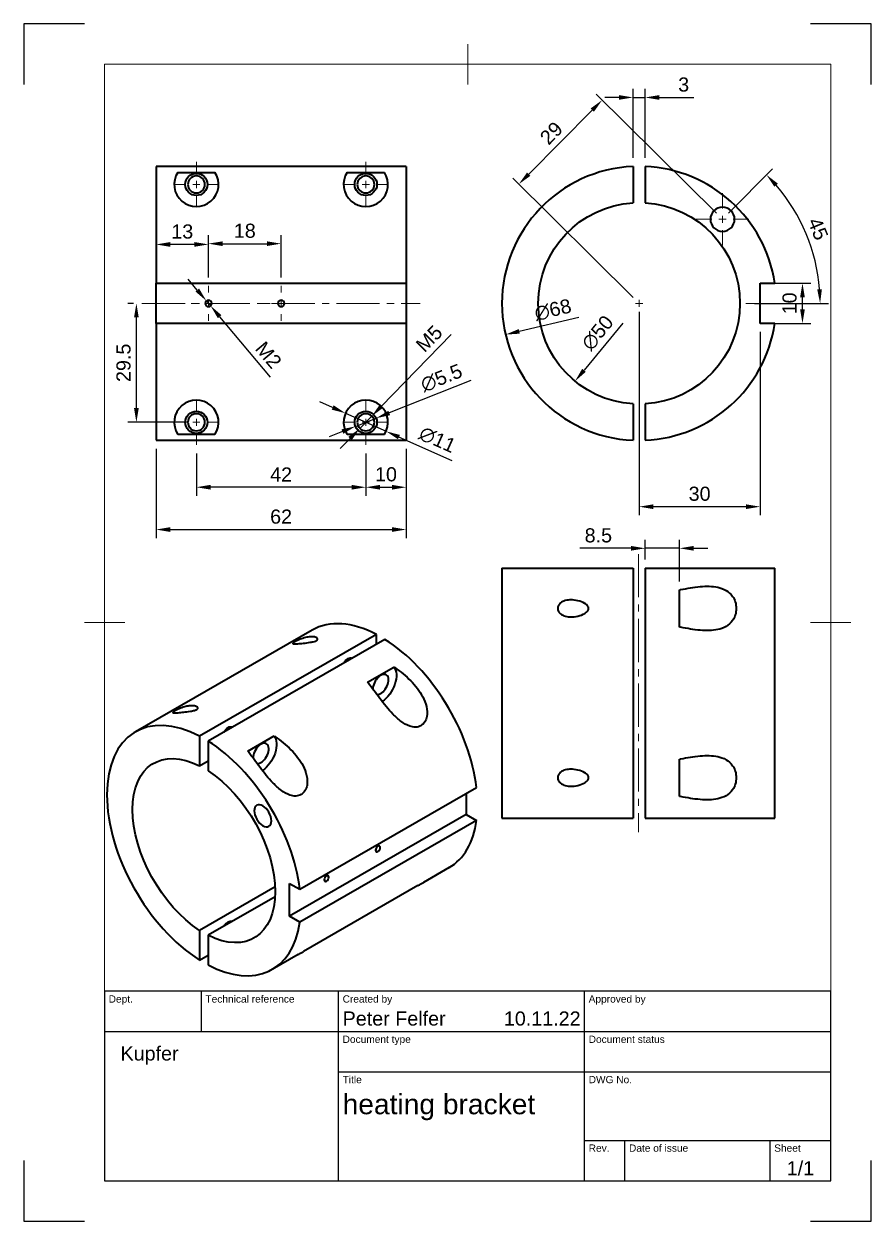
# Model space of a CAD drawing. Header units: millimetres. Extents: x 0 to 210, y 0 to 297.
import ezdxf
from ezdxf.enums import TextEntityAlignment as Align

# ---------------------------------------------------------------- set-up
doc = ezdxf.new("R2010")
doc.units = ezdxf.units.MM
doc.header["$LTSCALE"] = 0.75
doc.linetypes.add('CENTER2', pattern=[28.575, 19.05, -3.175, 3.175, -3.175])
for name, color, linetype, lineweight in [('BORDER', 7, 'Continuous', 18), ('FD_Dimensions', 7, 'Continuous', 18), ('Notes', 7, 'Continuous', 18), ('Smart Centers', 7, 'CENTER2', 18), ('TITLEBLOCK', 7, 'Continuous', 25), ('Visible', 7, 'Continuous', 35)]:
    doc.layers.add(name, color=color, linetype=linetype, lineweight=lineweight)
doc.styles.add('FusionTitle', font='arial.ttf')
doc.styles.get("Standard").update_dxf_attribs({"font": 'arial.ttf'})
doc.dimstyles.new('Dim-ISO-25', dxfattribs={"dimtxt": 3.5, "dimasz": 3.5, "dimexe": 2.1, "dimexo": 2.1, "dimgap": 1.4, "dimtad": 1, "dimzin": 12, "dimdsep": 46, "dimtxsty": 'Standard', "dimcen": 0, "dimazin": 3, "dimtp": 0.1, "dimtm": 0.1, "dimtfac": 0.714286, "dimtmove": 0, "dimatfit": 3, "dimfxl": 1, "dimtzin": 12, "dimarcsym": 0})

# ---------------------------------------------------------------- blocks, each defined once
blk = doc.blocks.new('ISO_A4(P)_SHEET')
at = {"layer": 'BORDER'}
for p, q in [((110, 292), (110, 282)), ((200, 287), (20, 287)), ((20, 287), (20, 10)), ((200, 287), (200, 10)), ((15, 148.5), (25, 148.5)), ((205, 148.5), (195, 148.5)), ((20, 10), (200, 10))]:
    blk.add_line(p, q, dxfattribs=at)
at = {"layer": 'Defpoints'}
for p, q in [((15, 297), (0, 297)), ((0, 297), (0, 282)), ((210, 297), (195, 297)), ((210, 282), (210, 297)), ((0, 15), (0, 0)), ((210, 0), (210, 15)), ((0, 0), (15, 0)), ((195, 0), (210, 0))]:
    blk.add_line(p, q, dxfattribs=at)
blk = doc.blocks.new('ISO_TITLEBLOCK')
at = {"layer": 'TITLEBLOCK'}
for p, q in [((0, 47), (-180, 47)), ((-180, 47), (-180, 0)), ((-156, 37), (-156, 47)), ((-122, 0), (-122, 47)), ((-61, 0), (-61, 47)), ((0, 0), (0, 47)), ((-180, 37), (0, 37)), ((-122, 27), (0, 27)), ((-61, 10), (0, 10)), ((-51, 0), (-51, 10)), ((-15, 0), (-15, 10)), ((-180, 0), (0, 0))]:
    blk.add_line(p, q, dxfattribs=at)
at = {"layer": 'TITLEBLOCK', "style": 'FusionTitle'}
for s, p in [('Dept.', (-179, 46)), ('Technical reference', (-155, 46)), ('Created by', (-121, 46)), ('Approved by', (-60, 46)), ('Document type', (-121, 36)), ('Document status', (-60, 36)), ('Title', (-121, 26)), ('DWG No.', (-60, 26)), ('Rev.', (-60, 9)), ('Date of issue', (-50, 9)), ('Sheet', (-14, 9))]:
    blk.add_text(s, height=1.8, dxfattribs=at).set_placement(p, align=Align.TOP_LEFT)
for tag, height, p in [('DEPT', 3.5, (-179, 42)), ('TECHNICAL_REFERENCE', 3.5, (-155, 42)), ('CREATED_BY', 3.5, (-121, 42)), ('APPROVED_BY', 3.5, (-60, 42)), ('DOCUMENT_TYPE', 3.5, (-121, 32)), ('DOCUMENT_STATUS', 3.5, (-60, 32)), ('TITLE_1', 5, (-121, 21.5)), ('TITLE_2', 5, (-121, 14)), ('TITLE_3', 5, (-121, 6.5)), ('DATE_OF_ISSUE', 3.5, (-50, 5))]:
    blk.add_attdef(tag, text='', height=height, dxfattribs=at).set_placement(p, align=Align.TOP_LEFT)
for tag, p in [('CREATED_DATE', (-62, 42)), ('APPROVED_DATE', (-0.99, 42))]:
    blk.add_attdef(tag, text='', height=3.5, dxfattribs=at).set_placement(p, align=Align.TOP_RIGHT)
for tag, height, p in [('DRAWING_NUMBER', 5, (-30.5, 19.75)), ('REV', 3.5, (-56, 4.85)), ('SHEET', 3.5, (-7.5, 4.85))]:
    blk.add_attdef(tag, text='', height=height, dxfattribs=at).set_placement(p, align=Align.TOP_CENTER)
blk = doc.blocks.new('*U7')
at = {"layer": 'Smart Centers', "color": 0, "ltscale": 0.75, "transparency": 16777216}
blk.add_line((-34.5, 0), (34.5, 0), dxfattribs=at)
blk = doc.blocks.new('*U8')
at = {"layer": 'Smart Centers', "color": 0, "ltscale": 0.75, "transparency": 16777216}
blk.add_line((0, 34.5), (0, -34.5), dxfattribs=at)
blk = doc.blocks.new('*U9')
at = {"layer": 'Smart Centers', "color": 0, "linetype": 'Continuous', "ltscale": 0.75, "transparency": 16777216}
for p, q in [((-0.892969, 0), (0.892969, 0)), ((0, -0.892969), (0, 0.892969))]:
    blk.add_line(p, q, dxfattribs=at)
blk = doc.blocks.new('*D39')
at = {"layer": 'Defpoints', "color": 0, "transparency": 16777216}
for p in [(168.382004, 246.982038), (136.617181, 208.36862)]:
    blk.add_point(p, dxfattribs=at)
at = {"layer": 'FD_Dimensions', "color": 0, "lineweight": -2, "transparency": 16777216}
blk.add_line((148.439849, 222.740292), (138.840719, 211.07156), dxfattribs=at)
at = {"layer": 'FD_Dimensions', "color": 0, "transparency": 16777216}
blk.add_solid([(138.390229, 211.442149), (139.291209, 210.70097), (136.617181, 208.36862)], dxfattribs=at)
at = {"layer": 'FD_Dimensions', "color": 0, "transparency": 16777216, "insert": (142.215236, 220.344275), "char_height": 3.5, "attachment_point": 5, "rotation": 50.55803171}
blk.add_mtext('∅50', dxfattribs=at)
blk = doc.blocks.new('*D40')
at = {"layer": 'Defpoints', "color": 0, "transparency": 16777216}
for p in [(185.60631, 235.417763), (119.392876, 219.932896)]:
    blk.add_point(p, dxfattribs=at)
at = {"layer": 'FD_Dimensions', "color": 0, "lineweight": -2, "transparency": 16777216}
blk.add_line((137.532227, 224.175017), (122.80092, 220.729911), dxfattribs=at)
at = {"layer": 'FD_Dimensions', "color": 0, "transparency": 16777216}
blk.add_solid([(122.668084, 221.297918), (122.933756, 220.161904), (119.392876, 219.932896)], dxfattribs=at)
at = {"layer": 'FD_Dimensions', "color": 0, "transparency": 16777216, "insert": (131.122565, 226.049559), "char_height": 3.5, "attachment_point": 5, "rotation": 13.16281541}
blk.add_mtext('∅68', dxfattribs=at)
blk = doc.blocks.new('*U12')
at = {"layer": 'Smart Centers', "color": 0, "ltscale": 0.75, "transparency": 16777216}
for p, q in [((0, 2.678906), (0, 6.5)), ((-6.5, 0), (-2.678906, 0)), ((2.678906, 0), (6.5, 0)), ((0, -6.5), (0, -2.678906))]:
    blk.add_line(p, q, dxfattribs=at)
at = {"layer": 'Smart Centers', "color": 0, "linetype": 'Continuous', "ltscale": 0.75, "transparency": 16777216}
for p, q in [((-0.892969, 0), (0.892969, 0)), ((0, -0.892969), (0, 0.892969))]:
    blk.add_line(p, q, dxfattribs=at)
blk = doc.blocks.new('*D41')
at = {"layer": 'Defpoints', "color": 0, "transparency": 16777216}
for p in [(152.499593, 227.675329), (182.499593, 222.675329), (152.499593, 177.234792)]:
    blk.add_point(p, dxfattribs=at)
at = {"layer": 'FD_Dimensions', "color": 0, "lineweight": -2, "transparency": 16777216}
for p, q in [((152.499593, 225.575329), (152.499593, 175.134792)), ((182.499593, 220.575329), (182.499593, 175.134792)), ((178.999593, 177.234792), (155.999593, 177.234792))]:
    blk.add_line(p, q, dxfattribs=at)
at = {"layer": 'FD_Dimensions', "color": 0, "transparency": 16777216}
for points in [[(155.999593, 177.818125), (155.999593, 176.651459), (152.499593, 177.234792)], [(178.999593, 177.818125), (178.999593, 176.651459), (182.499593, 177.234792)]]:
    blk.add_solid(points, dxfattribs=at)
at = {"layer": 'FD_Dimensions', "color": 0, "transparency": 16777216, "insert": (167.499593, 180.422991), "char_height": 3.5, "attachment_point": 5}
blk.add_mtext('30', dxfattribs=at)
blk = doc.blocks.new('*U14')
at = {"layer": 'Smart Centers', "color": 0, "ltscale": 0.75, "transparency": 16777216}
for p, q in [((0, 2.678906), (0, 4.3115)), ((-4.3115, 0), (-2.678906, 0)), ((2.678906, 0), (4.3115, 0)), ((0, -4.3115), (0, -2.678906))]:
    blk.add_line(p, q, dxfattribs=at)
at = {"layer": 'Smart Centers', "color": 0, "linetype": 'Continuous', "ltscale": 0.75, "transparency": 16777216}
for p, q in [((-0.892969, 0), (0.892969, 0)), ((0, -0.892969), (0, 0.892969))]:
    blk.add_line(p, q, dxfattribs=at)
blk = doc.blocks.new('*U15')
at = {"layer": 'Smart Centers', "color": 0, "ltscale": 0.75, "transparency": 16777216}
for p, q in [((0, 2.678906), (0, 4.3115)), ((-4.3115, 0), (-2.678906, 0)), ((2.678906, 0), (4.3115, 0)), ((0, -4.3115), (0, -2.678906))]:
    blk.add_line(p, q, dxfattribs=at)
at = {"layer": 'Smart Centers', "color": 0, "linetype": 'Continuous', "ltscale": 0.75, "transparency": 16777216}
for p, q in [((-0.892969, 0), (0.892969, 0)), ((0, -0.892969), (0, 0.892969))]:
    blk.add_line(p, q, dxfattribs=at)
blk = doc.blocks.new('*D42')
at = {"layer": 'Defpoints', "color": 0, "transparency": 16777216}
for p in [(182.499593, 232.675329), (192.999593, 232.675329), (182.499593, 222.675329)]:
    blk.add_point(p, dxfattribs=at)
at = {"layer": 'FD_Dimensions', "color": 0, "lineweight": -2, "transparency": 16777216}
for p, q in [((184.599593, 232.675329), (195.099593, 232.675329)), ((192.999593, 226.175329), (192.999593, 229.175329)), ((184.599593, 222.675329), (195.099593, 222.675329))]:
    blk.add_line(p, q, dxfattribs=at)
at = {"layer": 'FD_Dimensions', "color": 0, "transparency": 16777216}
for points in [[(192.41626, 229.175329), (193.582926, 229.175329), (192.999593, 232.675329)], [(192.41626, 226.175329), (193.582926, 226.175329), (192.999593, 222.675329)]]:
    blk.add_solid(points, dxfattribs=at)
at = {"layer": 'FD_Dimensions', "color": 0, "transparency": 16777216, "insert": (189.812587, 227.675329), "char_height": 3.5, "attachment_point": 5, "rotation": 90}
blk.add_mtext('10', dxfattribs=at)
blk = doc.blocks.new('*U17')
at = {"layer": 'Smart Centers', "color": 0, "ltscale": 0.75, "transparency": 16777216}
for p, q in [((0, 2.678906), (0, 5.617)), ((-5.617, 0), (-2.678906, 0)), ((2.678906, 0), (5.617, 0)), ((0, -5.617), (0, -2.678906))]:
    blk.add_line(p, q, dxfattribs=at)
at = {"layer": 'Smart Centers', "color": 0, "linetype": 'Continuous', "ltscale": 0.75, "transparency": 16777216}
for p, q in [((-0.892969, 0), (0.892969, 0)), ((0, -0.892969), (0, 0.892969))]:
    blk.add_line(p, q, dxfattribs=at)
blk = doc.blocks.new('*U18')
at = {"layer": 'Smart Centers', "color": 0, "ltscale": 0.75, "transparency": 16777216}
for p, q in [((0, 2.678906), (0, 5.617)), ((-5.617, 0), (-2.678906, 0)), ((2.678906, 0), (5.617, 0)), ((0, -5.617), (0, -2.678906))]:
    blk.add_line(p, q, dxfattribs=at)
at = {"layer": 'Smart Centers', "color": 0, "linetype": 'Continuous', "ltscale": 0.75, "transparency": 16777216}
for p, q in [((-0.892969, 0), (0.892969, 0)), ((0, -0.892969), (0, 0.892969))]:
    blk.add_line(p, q, dxfattribs=at)
blk = doc.blocks.new('*U19')
at = {"layer": 'Smart Centers', "color": 0, "ltscale": 0.75, "transparency": 16777216}
for p, q in [((0, 2.678906), (0, 5.617)), ((-5.617, 0), (-2.678906, 0)), ((2.678906, 0), (5.617, 0)), ((0, -5.617), (0, -2.678906))]:
    blk.add_line(p, q, dxfattribs=at)
at = {"layer": 'Smart Centers', "color": 0, "linetype": 'Continuous', "ltscale": 0.75, "transparency": 16777216}
for p, q in [((-0.892969, 0), (0.892969, 0)), ((0, -0.892969), (0, 0.892969))]:
    blk.add_line(p, q, dxfattribs=at)
blk = doc.blocks.new('*U20')
at = {"layer": 'Smart Centers', "color": 0, "ltscale": 0.75, "transparency": 16777216}
for p, q in [((0, 2.678906), (0, 5.617)), ((-5.617, 0), (-2.678906, 0)), ((2.678906, 0), (5.617, 0)), ((0, -5.617), (0, -2.678906))]:
    blk.add_line(p, q, dxfattribs=at)
at = {"layer": 'Smart Centers', "color": 0, "linetype": 'Continuous', "ltscale": 0.75, "transparency": 16777216}
for p, q in [((-0.892969, 0), (0.892969, 0)), ((0, -0.892969), (0, 0.892969))]:
    blk.add_line(p, q, dxfattribs=at)
blk = doc.blocks.new('*D43')
at = {"layer": 'Defpoints', "color": 0, "transparency": 16777216}
for p in [(42.746189, 192.558329), (84.746189, 192.558329), (42.746189, 182.058329)]:
    blk.add_point(p, dxfattribs=at)
at = {"layer": 'FD_Dimensions', "color": 0, "lineweight": -2, "transparency": 16777216}
for p, q in [((42.746189, 190.458329), (42.746189, 179.958329)), ((84.746189, 190.458329), (84.746189, 179.958329)), ((81.246189, 182.058329), (46.246189, 182.058329))]:
    blk.add_line(p, q, dxfattribs=at)
at = {"layer": 'FD_Dimensions', "color": 0, "transparency": 16777216}
for points in [[(46.246189, 182.641663), (46.246189, 181.474996), (42.746189, 182.058329)], [(81.246189, 182.641663), (81.246189, 181.474996), (84.746189, 182.058329)]]:
    blk.add_solid(points, dxfattribs=at)
at = {"layer": 'FD_Dimensions', "color": 0, "transparency": 16777216, "insert": (63.746189, 185.215492), "char_height": 3.5, "attachment_point": 5}
blk.add_mtext('42', dxfattribs=at)
blk = doc.blocks.new('*D44')
at = {"layer": 'Defpoints', "color": 0, "transparency": 16777216}
for p in [(94.746189, 193.708434), (84.746189, 192.558329), (94.746189, 182.058329)]:
    blk.add_point(p, dxfattribs=at)
at = {"layer": 'FD_Dimensions', "color": 0, "lineweight": -2, "transparency": 16777216}
for p, q in [((84.746189, 190.458329), (84.746189, 179.958329)), ((94.746189, 191.608434), (94.746189, 179.958329)), ((88.246189, 182.058329), (91.246189, 182.058329))]:
    blk.add_line(p, q, dxfattribs=at)
at = {"layer": 'FD_Dimensions', "color": 0, "transparency": 16777216}
for points in [[(88.246189, 182.641663), (88.246189, 181.474996), (84.746189, 182.058329)], [(91.246189, 182.641663), (91.246189, 181.474996), (94.746189, 182.058329)]]:
    blk.add_solid(points, dxfattribs=at)
at = {"layer": 'FD_Dimensions', "color": 0, "transparency": 16777216, "insert": (89.746189, 185.245335), "char_height": 3.5, "attachment_point": 5}
blk.add_mtext('10', dxfattribs=at)
blk = doc.blocks.new('*D45')
at = {"layer": 'Defpoints', "color": 0, "transparency": 16777216}
for p in [(32.746189, 193.708434), (94.746189, 193.708434), (94.746189, 171.561742)]:
    blk.add_point(p, dxfattribs=at)
at = {"layer": 'FD_Dimensions', "color": 0, "lineweight": -2, "transparency": 16777216}
for p, q in [((32.746189, 191.608434), (32.746189, 169.461742)), ((94.746189, 191.608434), (94.746189, 169.461742)), ((36.246189, 171.561742), (91.246189, 171.561742))]:
    blk.add_line(p, q, dxfattribs=at)
at = {"layer": 'FD_Dimensions', "color": 0, "transparency": 16777216}
for points in [[(36.246189, 172.145075), (36.246189, 170.978408), (32.746189, 171.561742)], [(91.246189, 172.145075), (91.246189, 170.978408), (94.746189, 171.561742)]]:
    blk.add_solid(points, dxfattribs=at)
at = {"layer": 'FD_Dimensions', "color": 0, "transparency": 16777216, "insert": (63.746189, 174.748747), "char_height": 3.5, "attachment_point": 5}
blk.add_mtext('62', dxfattribs=at)
blk = doc.blocks.new('*D46')
at = {"layer": 'Defpoints', "color": 0, "transparency": 16777216}
for p in [(79.724418, 200.418502), (89.767959, 195.932157)]:
    blk.add_point(p, dxfattribs=at)
at = {"layer": 'FD_Dimensions', "color": 0, "lineweight": -2, "transparency": 16777216}
for p, q in [((76.528746, 201.845975), (73.333074, 203.273448)), ((79.724418, 200.418502), (89.767959, 195.932157)), ((106.153517, 188.612899), (92.963631, 194.504683))]:
    blk.add_line(p, q, dxfattribs=at)
at = {"layer": 'FD_Dimensions', "color": 0, "transparency": 16777216}
for points in [[(76.766659, 202.378587), (76.290834, 201.313363), (79.724418, 200.418502)], [(93.201543, 195.037295), (92.725719, 193.972071), (89.767959, 195.932157)]]:
    blk.add_solid(points, dxfattribs=at)
at = {"layer": 'FD_Dimensions', "color": 0, "transparency": 16777216, "insert": (102.496151, 193.844321), "char_height": 3.5, "attachment_point": 5, "rotation": 335.93015473}
blk.add_mtext('∅11', dxfattribs=at)
blk = doc.blocks.new('*D47')
at = {"layer": 'Defpoints', "color": 0, "transparency": 16777216}
for p in [(87.302314, 199.18959), (82.190064, 197.161068)]:
    blk.add_point(p, dxfattribs=at)
at = {"layer": 'FD_Dimensions', "color": 0, "lineweight": -2, "transparency": 16777216}
for p, q in [((110.764042, 208.499119), (90.555564, 200.480468)), ((82.190064, 197.161068), (87.302314, 199.18959)), ((78.936814, 195.87019), (75.683564, 194.579313))]:
    blk.add_line(p, q, dxfattribs=at)
at = {"layer": 'FD_Dimensions', "color": 0, "transparency": 16777216}
for points in [[(90.340417, 201.022676), (90.77071, 199.93826), (87.302314, 199.18959)], [(78.721668, 196.412399), (79.15196, 195.327982), (82.190064, 197.161068)]]:
    blk.add_solid(points, dxfattribs=at)
at = {"layer": 'FD_Dimensions', "color": 0, "transparency": 16777216, "insert": (103.507803, 209.15391), "char_height": 3.5, "attachment_point": 5, "rotation": 21.64298624}
blk.add_mtext('∅5.5', dxfattribs=at)
blk = doc.blocks.new('*D48')
at = {"layer": 'Defpoints', "color": 0, "transparency": 16777216}
for p in [(86.221103, 199.693985), (83.271274, 196.656673)]:
    blk.add_point(p, dxfattribs=at)
at = {"layer": 'FD_Dimensions', "color": 0, "lineweight": -2, "transparency": 16777216}
for p, q in [((105.895177, 219.951535), (88.659554, 202.204754)), ((83.271274, 196.656673), (86.221103, 199.693985)), ((80.832824, 194.145905), (78.394373, 191.635137))]:
    blk.add_line(p, q, dxfattribs=at)
at = {"layer": 'FD_Dimensions', "color": 0, "transparency": 16777216}
for points in [[(88.241093, 202.611162), (89.078016, 201.798345), (86.221103, 199.693985)], [(80.414362, 194.552313), (81.251285, 193.739496), (83.271274, 196.656673)]]:
    blk.add_solid(points, dxfattribs=at)
at = {"layer": 'FD_Dimensions', "color": 0, "transparency": 16777216, "insert": (100.467211, 218.92674), "char_height": 3.5, "attachment_point": 5, "rotation": 45.83713526}
blk.add_mtext('M5', dxfattribs=at)
blk = doc.blocks.new('*D49')
at = {"layer": 'Defpoints', "color": 0, "transparency": 16777216}
for p in [(153.999593, 166.910984), (153.999593, 161.98917), (162.499593, 156.601443)]:
    blk.add_point(p, dxfattribs=at)
at = {"layer": 'FD_Dimensions', "color": 0, "lineweight": -2, "transparency": 16777216}
for p, q in [((150.499593, 166.910984), (137.796455, 166.910984)), ((153.999593, 164.08917), (153.999593, 169.010984)), ((162.499593, 166.910984), (153.999593, 166.910984)), ((162.499593, 158.701443), (162.499593, 169.010984)), ((165.999593, 166.910984), (169.499593, 166.910984))]:
    blk.add_line(p, q, dxfattribs=at)
at = {"layer": 'FD_Dimensions', "color": 0, "transparency": 16777216}
for points in [[(150.499593, 167.494317), (150.499593, 166.327651), (153.999593, 166.910984)], [(165.999593, 167.494317), (165.999593, 166.327651), (162.499593, 166.910984)]]:
    blk.add_solid(points, dxfattribs=at)
at = {"layer": 'FD_Dimensions', "color": 0, "transparency": 16777216, "insert": (142.398024, 170.097989), "char_height": 3.5, "attachment_point": 5}
blk.add_mtext('8.5', dxfattribs=at)
blk = doc.blocks.new('*D50')
at = {"layer": 'Defpoints', "color": 0, "transparency": 16777216}
for p in [(27.87449, 227.675329), (29.246189, 227.675329), (42.746189, 198.175329)]:
    blk.add_point(p, dxfattribs=at)
at = {"layer": 'FD_Dimensions', "color": 0, "lineweight": -2, "transparency": 16777216}
for p, q in [((27.146189, 227.675329), (25.77449, 227.675329)), ((27.87449, 201.675329), (27.87449, 224.175329)), ((40.646189, 198.175329), (25.77449, 198.175329))]:
    blk.add_line(p, q, dxfattribs=at)
at = {"layer": 'FD_Dimensions', "color": 0, "transparency": 16777216}
for points in [[(27.291156, 224.175329), (28.457823, 224.175329), (27.87449, 227.675329)], [(27.291156, 201.675329), (28.457823, 201.675329), (27.87449, 198.175329)]]:
    blk.add_solid(points, dxfattribs=at)
at = {"layer": 'FD_Dimensions', "color": 0, "transparency": 16777216, "insert": (24.687484, 212.925329), "char_height": 3.5, "attachment_point": 5, "rotation": 90}
blk.add_mtext('29.5', dxfattribs=at)
blk = doc.blocks.new('*D51')
at = {"layer": 'Defpoints', "color": 0, "transparency": 16777216}
for p in [(63.746188, 242.486829), (45.746188, 231.986829), (63.746188, 231.986829)]:
    blk.add_point(p, dxfattribs=at)
at = {"layer": 'FD_Dimensions', "color": 0, "lineweight": -2, "transparency": 16777216}
for p, q in [((45.746188, 234.086829), (45.746188, 244.586829)), ((63.746188, 234.086829), (63.746188, 244.586829)), ((49.246188, 242.486829), (60.246188, 242.486829))]:
    blk.add_line(p, q, dxfattribs=at)
at = {"layer": 'FD_Dimensions', "color": 0, "transparency": 16777216}
for points in [[(49.246188, 243.070163), (49.246188, 241.903496), (45.746188, 242.486829)], [(60.246188, 243.070163), (60.246188, 241.903496), (63.746188, 242.486829)]]:
    blk.add_solid(points, dxfattribs=at)
at = {"layer": 'FD_Dimensions', "color": 0, "transparency": 16777216, "insert": (54.746188, 245.673835), "char_height": 3.5, "attachment_point": 5}
blk.add_mtext('18', dxfattribs=at)
blk = doc.blocks.new('*D52')
at = {"layer": 'Defpoints', "color": 0, "transparency": 16777216}
for p in [(32.746189, 242.296195), (32.746189, 242.296195), (45.746188, 231.986829)]:
    blk.add_point(p, dxfattribs=at)
at = {"layer": 'FD_Dimensions', "color": 0, "lineweight": -2, "transparency": 16777216}
for p, q in [((45.746188, 234.086829), (45.746188, 244.396195)), ((42.246188, 242.296195), (36.246189, 242.296195))]:
    blk.add_line(p, q, dxfattribs=at)
at = {"layer": 'FD_Dimensions', "color": 0, "transparency": 16777216}
for points in [[(36.246189, 242.879528), (36.246189, 241.712862), (32.746189, 242.296195)], [(42.246188, 242.879528), (42.246188, 241.712862), (45.746188, 242.296195)]]:
    blk.add_solid(points, dxfattribs=at)
at = {"layer": 'FD_Dimensions', "color": 0, "transparency": 16777216, "insert": (39.246189, 245.484394), "char_height": 3.5, "attachment_point": 5}
blk.add_mtext('13', dxfattribs=at)
blk = doc.blocks.new('*D53')
at = {"layer": 'Defpoints', "color": 0, "transparency": 16777216}
for p in [(45.224092, 228.296576), (46.268285, 227.054083)]:
    blk.add_point(p, dxfattribs=at)
at = {"layer": 'FD_Dimensions', "color": 0, "lineweight": -2, "transparency": 16777216}
for p, q in [((42.972288, 230.976012), (40.720485, 233.655449)), ((45.224092, 228.296576), (46.268285, 227.054083)), ((61.101541, 209.403888), (48.520089, 224.374646))]:
    blk.add_line(p, q, dxfattribs=at)
at = {"layer": 'FD_Dimensions', "color": 0, "transparency": 16777216}
for points in [[(43.418861, 231.351313), (42.525715, 230.600712), (45.224092, 228.296576)], [(48.966661, 224.749947), (48.073516, 223.999345), (46.268285, 227.054083)]]:
    blk.add_solid(points, dxfattribs=at)
at = {"layer": 'FD_Dimensions', "color": 0, "transparency": 16777216, "insert": (60.632491, 214.869222), "char_height": 3.5, "attachment_point": 5, "rotation": 310.04374894}
blk.add_mtext('M2', dxfattribs=at)
blk = doc.blocks.new('*D54')
at = {"layer": 'Defpoints', "color": 0, "transparency": 16777216}
for p in [(143.344067, 278.101013), (173.174415, 248.534979), (152.499593, 227.675329)]:
    blk.add_point(p, dxfattribs=at)
at = {"layer": 'FD_Dimensions', "color": 0, "lineweight": -2, "transparency": 16777216}
for p, q in [((171.682897, 250.013281), (141.85255, 279.579315)), ((125.133082, 259.727225), (140.880231, 275.615151)), ((151.008076, 229.153631), (121.177728, 258.719665))]:
    blk.add_line(p, q, dxfattribs=at)
at = {"layer": 'FD_Dimensions', "color": 0, "transparency": 16777216}
for points in [[(140.465921, 276.02579), (141.294541, 275.204511), (143.344067, 278.101013)], [(124.718771, 260.137865), (125.547392, 259.316586), (122.669245, 257.241363)]]:
    blk.add_solid(points, dxfattribs=at)
at = {"layer": 'FD_Dimensions', "color": 0, "transparency": 16777216, "insert": (130.743097, 269.914691), "char_height": 3.5, "attachment_point": 5, "rotation": 45.25495702}
blk.add_mtext('29', dxfattribs=at)
blk = doc.blocks.new('*U33')
at = {"layer": 'Smart Centers', "color": 0, "linetype": 'Continuous', "ltscale": 0.75, "transparency": 16777216}
for p, q in [((-0.892969, 0), (0.892969, 0)), ((0, -0.892969), (0, 0.892969))]:
    blk.add_line(p, q, dxfattribs=at)
blk = doc.blocks.new('*U34')
at = {"layer": 'Smart Centers', "color": 0, "linetype": 'Continuous', "ltscale": 0.75, "transparency": 16777216}
for p, q in [((-0.892969, 0), (0.892969, 0)), ((0, -0.892969), (0, 0.892969))]:
    blk.add_line(p, q, dxfattribs=at)
blk = doc.blocks.new('*U35')
at = {"layer": 'Smart Centers', "color": 0, "linetype": 'Continuous', "ltscale": 0.75, "transparency": 16777216}
for p, q in [((-0.892969, 0), (0.892969, 0)), ((0, -0.892969), (0, 0.892969))]:
    blk.add_line(p, q, dxfattribs=at)
blk = doc.blocks.new('*U36')
at = {"layer": 'Smart Centers', "color": 0, "ltscale": 0.75, "transparency": 16777216}
blk.add_line((-5.315172, 0), (5.315172, 0), dxfattribs=at)
blk = doc.blocks.new('*D55')
at = {"layer": 'Defpoints', "color": 0, "transparency": 16777216}
for p in [(173.174415, 248.534979), (195.828752, 239.354255), (152.499593, 227.675329), (178.999593, 227.675329)]:
    blk.add_point(p, dxfattribs=at)
at = {"layer": 'FD_Dimensions', "color": 0, "lineweight": -2, "transparency": 16777216}
for p, q in [((174.652716, 250.026497), (185.568168, 261.03953)), ((181.099593, 227.675329), (199.475124, 227.675329))]:
    blk.add_line(p, q, dxfattribs=at)
blk.add_arc((152.499593, 227.675329), 44.875531, 4.469832, 40.785132, dxfattribs=at)
at = {"layer": 'FD_Dimensions', "color": 0, "transparency": 16777216}
for points in [[(186.051272, 256.591128), (186.90424, 257.387092), (184.089866, 259.548013)], [(197.821525, 231.195415), (196.655746, 231.149919), (197.375124, 227.675329)]]:
    blk.add_solid(points, dxfattribs=at)
at = {"layer": 'FD_Dimensions', "color": 0, "transparency": 16777216, "insert": (196.855943, 246.164063), "char_height": 3.5, "attachment_point": 5, "rotation": 292.62747206}
blk.add_mtext('45', dxfattribs=at)
blk = doc.blocks.new('*D56')
at = {"layer": 'Defpoints', "color": 0, "transparency": 16777216}
for p in [(153.999593, 278.759687), (150.999593, 261.642225), (153.999593, 261.642225)]:
    blk.add_point(p, dxfattribs=at)
at = {"layer": 'FD_Dimensions', "color": 0, "lineweight": -2, "transparency": 16777216}
for p, q in [((150.999593, 263.742225), (150.999593, 280.859687)), ((153.999593, 263.742225), (153.999593, 280.859687)), ((147.499593, 278.759687), (143.999593, 278.759687)), ((150.999593, 278.759687), (153.999593, 278.759687)), ((157.499593, 278.759687), (166.091544, 278.759687))]:
    blk.add_line(p, q, dxfattribs=at)
at = {"layer": 'FD_Dimensions', "color": 0, "transparency": 16777216}
for points in [[(147.499593, 279.34302), (147.499593, 278.176354), (150.999593, 278.759687)], [(157.499593, 279.34302), (157.499593, 278.176354), (153.999593, 278.759687)]]:
    blk.add_solid(points, dxfattribs=at)
at = {"layer": 'FD_Dimensions', "color": 0, "transparency": 16777216, "insert": (163.545568, 281.947886), "char_height": 3.5, "attachment_point": 5}
blk.add_mtext('3', dxfattribs=at)

msp = doc.modelspace()

# ---------------------------------------------------------------- linework, layer by layer
at = {"layer": 'Visible', "extrusion": (-1e-16, -1, 0)}
for p, q in [((94.746, 261.642), (32.746, 261.642)), ((32.746, 261.642), (32.746, 232.675)), ((94.746, 261.642), (94.746, 232.675)), ((151, 261.642), (151, 252.63)), ((154, 261.642), (154, 252.63)), ((38.134, 260.171), (47.358, 260.171)), ((80.134, 260.171), (89.358, 260.171)), ((32.746, 232.675), (94.746, 232.675)), ((32.746, 222.675), (32.746, 232.675)), ((94.746, 232.675), (94.746, 222.675)), ((182.5, 232.675), (186.13, 232.675)), ((182.5, 222.675), (182.5, 232.675)), ((94.746, 222.675), (32.746, 222.675)), ((32.746, 222.675), (32.746, 193.708)), ((94.746, 222.675), (94.746, 193.708)), ((186.13, 222.675), (182.5, 222.675)), ((151, 202.72), (151, 193.708)), ((154, 202.72), (154, 193.708)), ((32.746, 193.708), (94.746, 193.708)), ((47.358, 195.179), (38.134, 195.179)), ((89.358, 195.179), (80.134, 195.179))]:
    msp.add_line(p, q, dxfattribs=at)
at = {"layer": 'Visible', "extrusion": (0, -2.967e-13, -1)}
for p, q in [((118.5, 161.989), (151, 161.989)), ((118.5, 161.989), (118.5, 99.989)), ((151, 161.989), (151, 99.989)), ((154, 161.989), (154, 99.989)), ((154, 161.989), (186.13, 161.989)), ((186.13, 99.989), (186.13, 161.989)), ((162.5, 147.377), (162.5, 156.601)), ((162.5, 105.377), (162.5, 114.601)), ((118.5, 99.989), (151, 99.989)), ((154, 99.989), (186.13, 99.989))]:
    msp.add_line(p, q, dxfattribs=at)
at = {"layer": 'Visible', "extrusion": (-1e-16, -0.817547, -0.575862)}
for p, q in [((71.475, 146.62), (27.635, 121.374)), ((87.382, 145.536), (43.541, 120.29)), ((87.382, 143.093), (87.382, 145.536)), ((89.503, 144.315), (45.662, 119.069)), ((85.181, 133.701), (91.704, 137.457)), ((43.541, 120.29), (43.541, 112.923)), ((45.662, 119.069), (45.662, 111.701)), ((55.482, 116.599), (62.005, 120.355)), ((43.541, 112.923), (45.662, 114.144)), ((68.382, 82.304), (112.222, 107.55)), ((109.655, 106.071), (109.655, 100.852)), ((109.655, 100.852), (65.815, 75.606)), ((112.222, 99.374), (68.382, 74.128)), ((109.655, 100.852), (112.222, 99.374)), ((105.409, 87.692), (99.031, 84.019)), ((65.815, 83.782), (68.382, 82.304)), ((65.815, 75.606), (65.815, 83.782)), ((97.645, 83.221), (69.333, 66.917)), ((62.251, 82.893), (43.541, 72.119)), ((62.243, 80.446), (45.662, 70.897)), ((68.382, 74.128), (65.815, 75.606)), ((43.541, 72.119), (43.541, 64.751)), ((45.662, 70.897), (45.662, 63.53)), ((43.541, 64.751), (45.662, 65.973)), ((67.947, 66.119), (61.569, 62.446))]:
    msp.add_line(p, q, dxfattribs=at)
at = {"layer": 'Visible'}
for centre in [(42.746, 257.175), (84.746, 257.175), (42.746, 198.175), (84.746, 198.175)]:
    msp.add_circle(centre, 2.75, dxfattribs=at)
at = {"layer": 'Visible', "extrusion": (0, 0, -1)}
for centre, radius in [((-42.746, 257.175), 2.117), ((-84.746, 257.175), 2.117), ((-173.174, 248.535), 3), ((-45.746, 227.675), 0.812), ((-63.746, 227.675), 0.812), ((-42.746, 198.175), 2.117), ((-84.746, 198.175), 2.117)]:
    msp.add_circle(centre, radius, dxfattribs=at)
at = {"layer": 'Visible'}
for centre, radius, start, end in [((152.5, 227.675), 34, 92.52858, 267.47142), ((152.5, 227.675), 34, 8.45652, 87.47142), ((42.746, 257.175), 5.5, 146.99206, 33.00794), ((84.746, 257.175), 5.5, 146.99206, 33.00794), ((152.5, 227.675), 34, 272.52858, 351.54348), ((42.746, 198.175), 5.5, 326.99206, 213.00794), ((84.746, 198.175), 5.5, 326.99206, 213.00794)]:
    msp.add_arc(centre, radius, start, end, dxfattribs=at)
at = {"layer": 'Visible', "extrusion": (0, 0, -1)}
for start, end in [(273.43981, 86.56019), (93.43981, 266.56019)]:
    msp.add_arc((-152.5, 227.675), 25, start, end, dxfattribs=at)
at = {"layer": 'Visible'}
for centre, major_axis, start_param, end_param in [((88.442, 117.156), (-16.967, 29.464), -0.7393325, 0), ((88.442, 117.156), (-16.967, 29.464), 4.0765186, 5.4555889), ((88.442, 133.13), (1.372, 2.383), 3.4060259, 8.6675714), ((44.602, 91.91), (-16.967, 29.464), -0.7393325, 2.3139962), ((44.602, 91.91), (-16.967, 29.464), 4.0765186, 5.4555889), ((58.744, 116.028), (1.372, 2.383), 3.4060259, 8.6675714), ((88.442, 117.156), (-16.967, 29.464), 3.1415927, 3.7813304), ((44.602, 91.91), (-16.967, 29.464), 2.4022602, 3.7813304)]:
    msp.add_ellipse(centre, major_axis=major_axis, ratio=0.5780931, start_param=start_param, end_param=end_param, dxfattribs=at)
at = {"layer": 'Visible', "extrusion": (1e-16, -1e-16, -1)}
msp.add_ellipse((80.311, 137.813), major_axis=(1.056, 1.835), ratio=0.5780931, start_param=4.7020594, end_param=6.2973823, dxfattribs=at)
at = {"layer": 'Visible', "extrusion": (0, -1e-16, -1)}
for centre, major_axis, start_param, end_param in [((88.442, 133.13), (2.745, 4.766), 0.2112347, 2.2631213), ((58.744, 116.028), (2.745, 4.766), 0.2112347, 2.2631213), ((87.735, 92.317), (0.405, 0.703), -1.5707963, 4.712389), ((75.007, 84.988), (0.405, 0.703), -1.5707963, 4.712389)]:
    msp.add_ellipse(centre, major_axis=major_axis, ratio=0.5780931, start_param=start_param, end_param=end_param, dxfattribs=at)
at = {"layer": 'Visible', "extrusion": (3e-16, -2e-16, -1)}
for centre, start_param, end_param in [((50.612, 120.71), 4.7020594, 6.2973823), ((50.612, 72.475), -1.5281583, -0.0387706)]:
    msp.add_ellipse(centre, major_axis=(1.056, 1.835), ratio=0.5780931, start_param=start_param, end_param=end_param, dxfattribs=at)
at = {"layer": 'Visible', "extrusion": (0, 1e-16, -1)}
for start_param, end_param in [(3.9850932, 7.0066137), (0.8435005, 3.8650211)]:
    msp.add_ellipse((44.602, 91.91), major_axis=(-12.476, 21.665), ratio=0.5780931, start_param=start_param, end_param=end_param, dxfattribs=at)
at = {"layer": 'Visible', "extrusion": (3e-16, -1e-16, -1)}
msp.add_ellipse((59.221, 100.545), major_axis=(-1.497, 2.6), ratio=0.5780931, start_param=3.1415927, end_param=9.424778, dxfattribs=at)
at = {"layer": 'Visible'}
for points, knots in [([(162.5, 156.601), (162.589, 156.619), (162.679, 156.637), (164.437, 156.985), (166.061, 157.269), (169.161, 157.541), (170.636, 157.539), (172.695, 157.083), (173.406, 156.838), (174.681, 156.092), (175.245, 155.589), (175.938, 154.592), (176.179, 154.118), (176.501, 153.083), (176.583, 152.52), (176.583, 151.458), (176.501, 150.896), (176.179, 149.86), (175.938, 149.387), (175.245, 148.39), (174.681, 147.886), (173.406, 147.14), (172.695, 146.896), (170.636, 146.44), (169.161, 146.437), (166.061, 146.709), (164.437, 146.994), (162.679, 147.341), (162.589, 147.359), (162.5, 147.377)], [0.9989149, 0.9989149, 0.9989149, 0.9989149, 1.0264272, 1.0264272, 1.5396408, 1.5396408, 2.0528543, 2.0528543, 2.3059663, 2.3059663, 2.5590782, 2.5590782, 2.7183962, 2.7183962, 2.8777142, 2.8777142, 3.0370322, 3.0370322, 3.1963502, 3.1963502, 3.4494621, 3.4494621, 3.702574, 3.702574, 4.2157876, 4.2157876, 4.7290012, 4.7290012, 4.7565135, 4.7565135, 4.7565135, 4.7565135]), ([(132.346, 151.989), (132.346, 152.118), (132.362, 152.247), (132.425, 152.498), (132.472, 152.619), (132.647, 152.958), (132.813, 153.153), (133.327, 153.608), (133.754, 153.807), (134.664, 154.058), (135.147, 154.106), (136.137, 154.106), (136.737, 154.036), (137.92, 153.748), (138.505, 153.536), (139.291, 153.072), (139.61, 152.834), (139.856, 152.476), (139.907, 152.384), (139.977, 152.19), (139.995, 152.086), (139.995, 151.892), (139.977, 151.789), (139.907, 151.594), (139.856, 151.502), (139.61, 151.144), (139.291, 150.907), (138.505, 150.442), (137.92, 150.23), (136.737, 149.942), (136.137, 149.872), (135.147, 149.872), (134.664, 149.92), (133.754, 150.171), (133.327, 150.371), (132.813, 150.825), (132.647, 151.02), (132.472, 151.36), (132.425, 151.481), (132.362, 151.731), (132.346, 151.86), (132.346, 151.989)], [0, 0, 0, 0, 0.0386722, 0.0386722, 0.0773445, 0.0773445, 0.1546889, 0.1546889, 0.3097306, 0.3097306, 0.4647722, 0.4647722, 0.6521673, 0.6521673, 0.8395625, 0.8395625, 0.9442817, 0.9442817, 0.97342, 0.97342, 1.0025582, 1.0025582, 1.0316965, 1.0316965, 1.0608347, 1.0608347, 1.165554, 1.165554, 1.3529491, 1.3529491, 1.5403443, 1.5403443, 1.6953859, 1.6953859, 1.8504275, 1.8504275, 1.927772, 1.927772, 1.9664442, 1.9664442, 2.0051165, 2.0051165, 2.0051165, 2.0051165]), ([(67.12, 143.677), (67.212, 143.73), (67.314, 143.786), (67.536, 143.9), (67.654, 143.958), (68.019, 144.129), (68.274, 144.238), (68.958, 144.508), (69.402, 144.652), (70.222, 144.858), (70.598, 144.92), (71.298, 144.98), (71.672, 144.971), (72.306, 144.854), (72.57, 144.749), (72.797, 144.518), (72.854, 144.399), (72.775, 144.234), (72.746, 144.193), (72.658, 144.108), (72.598, 144.064), (72.46, 143.985), (72.374, 143.944), (72.187, 143.871), (72.087, 143.837), (71.659, 143.711), (71.266, 143.636), (70.382, 143.489), (69.818, 143.422), (68.778, 143.304), (68.304, 143.256), (67.604, 143.196), (67.296, 143.173), (66.83, 143.171), (66.669, 143.19), (66.627, 143.29), (66.648, 143.34), (66.764, 143.445), (66.817, 143.486), (66.949, 143.576), (67.029, 143.625), (67.12, 143.677)], [0, 0, 0, 0, 0.0386722, 0.0386722, 0.0773445, 0.0773445, 0.1546889, 0.1546889, 0.3097306, 0.3097306, 0.4647722, 0.4647722, 0.6521673, 0.6521673, 0.8395625, 0.8395625, 0.9442817, 0.9442817, 0.97342, 0.97342, 1.0025582, 1.0025582, 1.0316965, 1.0316965, 1.0608347, 1.0608347, 1.165554, 1.165554, 1.3529491, 1.3529491, 1.5403443, 1.5403443, 1.6953859, 1.6953859, 1.8504275, 1.8504275, 1.927772, 1.927772, 1.9664442, 1.9664442, 2.0051165, 2.0051165, 2.0051165, 2.0051165]), ([(91.704, 137.457), (91.78, 137.406), (91.856, 137.354), (93.344, 136.324), (94.694, 135.241), (97.079, 132.832), (98.12, 131.51), (99.253, 129.307), (99.583, 128.477), (99.957, 126.8), (100, 125.954), (99.785, 124.739), (99.62, 124.257), (99.116, 123.445), (98.776, 123.115), (98.025, 122.682), (97.57, 122.554), (96.609, 122.523), (96.104, 122.619), (94.909, 123.023), (94.155, 123.459), (92.725, 124.528), (92.05, 125.159), (90.272, 126.991), (89.227, 128.31), (87.227, 130.941), (86.28, 132.256), (85.282, 133.568), (85.232, 133.635), (85.181, 133.701)], [0.9989149, 0.9989149, 0.9989149, 0.9989149, 1.0264272, 1.0264272, 1.5396408, 1.5396408, 2.0528543, 2.0528543, 2.3059663, 2.3059663, 2.5590782, 2.5590782, 2.7183962, 2.7183962, 2.8777142, 2.8777142, 3.0370322, 3.0370322, 3.1963502, 3.1963502, 3.4494621, 3.4494621, 3.702574, 3.702574, 4.2157876, 4.2157876, 4.7290012, 4.7290012, 4.7565135, 4.7565135, 4.7565135, 4.7565135]), ([(37.422, 126.575), (37.513, 126.628), (37.616, 126.684), (37.837, 126.798), (37.956, 126.856), (38.32, 127.027), (38.575, 127.136), (39.26, 127.406), (39.703, 127.55), (40.524, 127.756), (40.9, 127.817), (41.6, 127.878), (41.974, 127.869), (42.607, 127.752), (42.871, 127.647), (43.098, 127.416), (43.156, 127.297), (43.077, 127.132), (43.048, 127.09), (42.959, 127.005), (42.899, 126.962), (42.762, 126.883), (42.676, 126.842), (42.489, 126.768), (42.388, 126.735), (41.961, 126.609), (41.567, 126.534), (40.683, 126.387), (40.12, 126.319), (39.079, 126.202), (38.606, 126.154), (37.906, 126.093), (37.598, 126.071), (37.132, 126.069), (36.971, 126.088), (36.929, 126.188), (36.949, 126.237), (37.066, 126.343), (37.118, 126.383), (37.251, 126.473), (37.331, 126.523), (37.422, 126.575)], [0, 0, 0, 0, 0.0386722, 0.0386722, 0.0773445, 0.0773445, 0.1546889, 0.1546889, 0.3097306, 0.3097306, 0.4647722, 0.4647722, 0.6521673, 0.6521673, 0.8395625, 0.8395625, 0.9442817, 0.9442817, 0.97342, 0.97342, 1.0025582, 1.0025582, 1.0316965, 1.0316965, 1.0608347, 1.0608347, 1.165554, 1.165554, 1.3529491, 1.3529491, 1.5403443, 1.5403443, 1.6953859, 1.6953859, 1.8504275, 1.8504275, 1.927772, 1.927772, 1.9664442, 1.9664442, 2.0051165, 2.0051165, 2.0051165, 2.0051165]), ([(62.005, 120.355), (62.081, 120.303), (62.157, 120.251), (63.646, 119.222), (64.996, 118.139), (67.38, 115.729), (68.421, 114.408), (69.554, 112.205), (69.884, 111.375), (70.258, 109.698), (70.301, 108.852), (70.086, 107.636), (69.922, 107.155), (69.418, 106.342), (69.078, 106.013), (68.327, 105.58), (67.871, 105.452), (66.911, 105.421), (66.406, 105.517), (65.211, 105.92), (64.456, 106.357), (63.027, 107.426), (62.351, 108.057), (60.573, 109.889), (59.529, 111.208), (57.529, 113.838), (56.581, 115.153), (55.584, 116.466), (55.533, 116.533), (55.482, 116.599)], [0.9989149, 0.9989149, 0.9989149, 0.9989149, 1.0264272, 1.0264272, 1.5396408, 1.5396408, 2.0528543, 2.0528543, 2.3059663, 2.3059663, 2.5590782, 2.5590782, 2.7183962, 2.7183962, 2.8777142, 2.8777142, 3.0370322, 3.0370322, 3.1963502, 3.1963502, 3.4494621, 3.4494621, 3.702574, 3.702574, 4.2157876, 4.2157876, 4.7290012, 4.7290012, 4.7565135, 4.7565135, 4.7565135, 4.7565135]), ([(162.5, 114.601), (162.589, 114.619), (162.679, 114.637), (164.437, 114.985), (166.061, 115.269), (169.161, 115.541), (170.636, 115.539), (172.695, 115.083), (173.406, 114.838), (174.681, 114.092), (175.245, 113.589), (175.938, 112.592), (176.179, 112.118), (176.501, 111.083), (176.583, 110.52), (176.583, 109.458), (176.501, 108.896), (176.179, 107.86), (175.938, 107.387), (175.245, 106.39), (174.681, 105.886), (173.406, 105.14), (172.695, 104.896), (170.636, 104.44), (169.161, 104.437), (166.061, 104.709), (164.437, 104.994), (162.679, 105.341), (162.589, 105.359), (162.5, 105.377)], [0.9989149, 0.9989149, 0.9989149, 0.9989149, 1.0264272, 1.0264272, 1.5396408, 1.5396408, 2.0528543, 2.0528543, 2.3059663, 2.3059663, 2.5590782, 2.5590782, 2.7183962, 2.7183962, 2.8777142, 2.8777142, 3.0370322, 3.0370322, 3.1963502, 3.1963502, 3.4494621, 3.4494621, 3.702574, 3.702574, 4.2157876, 4.2157876, 4.7290012, 4.7290012, 4.7565135, 4.7565135, 4.7565135, 4.7565135]), ([(132.346, 109.989), (132.346, 110.118), (132.362, 110.247), (132.425, 110.498), (132.472, 110.619), (132.647, 110.958), (132.813, 111.153), (133.327, 111.608), (133.754, 111.807), (134.664, 112.058), (135.147, 112.106), (136.137, 112.106), (136.737, 112.036), (137.92, 111.748), (138.505, 111.536), (139.291, 111.072), (139.61, 110.834), (139.856, 110.476), (139.907, 110.384), (139.977, 110.19), (139.995, 110.086), (139.995, 109.892), (139.977, 109.789), (139.907, 109.594), (139.856, 109.502), (139.61, 109.144), (139.291, 108.907), (138.505, 108.442), (137.92, 108.23), (136.737, 107.942), (136.137, 107.872), (135.147, 107.872), (134.664, 107.92), (133.754, 108.171), (133.327, 108.371), (132.813, 108.825), (132.647, 109.02), (132.472, 109.36), (132.425, 109.481), (132.362, 109.731), (132.346, 109.86), (132.346, 109.989)], [0, 0, 0, 0, 0.0386722, 0.0386722, 0.0773445, 0.0773445, 0.1546889, 0.1546889, 0.3097306, 0.3097306, 0.4647722, 0.4647722, 0.6521673, 0.6521673, 0.8395625, 0.8395625, 0.9442817, 0.9442817, 0.97342, 0.97342, 1.0025582, 1.0025582, 1.0316965, 1.0316965, 1.0608347, 1.0608347, 1.165554, 1.165554, 1.3529491, 1.3529491, 1.5403443, 1.5403443, 1.6953859, 1.6953859, 1.8504275, 1.8504275, 1.927772, 1.927772, 1.9664442, 1.9664442, 2.0051165, 2.0051165, 2.0051165, 2.0051165])]:
    msp.add_open_spline(points, degree=3, knots=knots, dxfattribs=at)
at = {"layer": 'Visible', "extrusion": (1.08005e-09, -1.87326e-09, 1)}
msp.add_open_spline([(97.645, 83.221), (97.918, 83.378), (98.174, 83.526), (98.627, 83.787), (98.841, 83.91), (99.031, 84.019)], degree=3, knots=[2.78146705, 2.78146705, 2.78146705, 2.78146705, 2.87771418, 2.87771418, 2.97396131, 2.97396131, 2.97396131, 2.97396131], dxfattribs=at)
at = {"layer": 'Visible', "extrusion": (-2.82627e-09, 4.90789e-09, 1)}
msp.add_open_spline([(67.946, 66.119), (68.219, 66.276), (68.475, 66.424), (68.929, 66.685), (69.143, 66.808), (69.332, 66.917)], degree=3, knots=[2.78146705, 2.78146705, 2.78146705, 2.78146705, 2.87771418, 2.87771418, 2.97396131, 2.97396131, 2.97396131, 2.97396131], dxfattribs=at)

# ---------------------------------------------------------------- block references
at = {"layer": 'BORDER'}
msp.add_blockref('ISO_A4(P)_SHEET', (0, 0), dxfattribs=at)
at = {"layer": 'Smart Centers', "ltscale": 0.75}
for name, p in [('*U17', (42.746, 257.175)), ('*U18', (84.746, 257.175)), ('*U12', (173.174, 248.535)), ('*U14', (45.746, 227.675)), ('*U15', (63.746, 227.675)), ('*U7', (63.746, 227.675)), ('*U9', (152.5, 227.675)), ('*U33', (152.5, 227.675)), ('*U34', (152.5, 227.675)), ('*U35', (152.5, 227.675)), ('*U36', (184.315, 227.675)), ('*U20', (42.746, 198.175)), ('*U19', (84.746, 198.175)), ('*U8', (152.315, 130.989))]:
    msp.add_blockref(name, p, dxfattribs=at)
at = {"layer": 'TITLEBLOCK'}
msp.add_blockref('ISO_TITLEBLOCK', (200, 10), dxfattribs=at).add_auto_attribs({'CREATED_DATE': '10.11.22', 'SHEET': '1/1', 'TITLE_1': 'heating bracket', 'CREATED_BY': 'Peter Felfer'})

# ---------------------------------------------------------------- texts
at = {"layer": 'Notes', "insert": (23.929, 43.333), "char_height": 3.5, "attachment_point": 1}
msp.add_mtext_dynamic_manual_height_columns('Kupfer', width=38.23787, gutter_width=17.5, heights=[0], dxfattribs=at)

# ---------------------------------------------------------------- dimensions: what is measured, and where the dimension line sits
at = {"layer": 'FD_Dimensions'}
for base, p1, p2, picture, middle in [((154, 278.76), (151, 261.642), (154, 261.642), '*D56', (163.546, 281.948)), ((32.746, 242.296), (45.746, 231.987), (32.746, 242.296), '*D52', (39.246, 245.484)), ((94.746, 171.562), (32.746, 193.708), (94.746, 193.708), '*D45', (63.746, 174.749)), ((94.746, 182.058), (84.746, 192.558), (94.746, 193.708), '*D44', (89.746, 185.245))]:
    dim = msp.add_linear_dim(base=base, p1=p1, p2=p2, dimstyle='Dim-ISO-25', override={"dimlfac": 1, "dimclrd": 0, "dimclre": 0}, dxfattribs=at)
    dim.commit()
    dim.dimension.update_dxf_attribs({"geometry": picture, "text_midpoint": middle})
dim = msp.add_aligned_dim(p1=(152.5, 227.675), p2=(173.174, 248.535), distance=42, text='29', dimstyle='Dim-ISO-25', override={"dimlfac": 1, "dimclrd": 0, "dimclre": 0}, dxfattribs=at)
dim.commit()
dim.dimension.update_dxf_attribs({"geometry": '*D54', "text_midpoint": (130.743, 269.915)})
dim = msp.add_angular_dim_3p(base=(195.829, 239.354), center=(152.5, 227.675), p1=(179, 227.675), p2=(173.174, 248.535), text='45', dimstyle='Dim-ISO-25', override={"dimlfac": 1, "dimpost": ''}, dxfattribs=at)
dim.commit()
dim.dimension.update_dxf_attribs({"geometry": '*D55', "text_midpoint": (196.856, 246.164)})
for base, p1, p2, angle, picture, middle in [((63.746, 242.487), (45.746, 231.987), (63.746, 231.987), 180, '*D51', (54.746, 245.674)), ((27.874, 227.675), (42.746, 198.175), (29.246, 227.675), 90, '*D50', (24.687, 212.925)), ((152.5, 177.235), (182.5, 222.675), (152.5, 227.675), 180, '*D41', (167.5, 180.423)), ((154, 166.911), (162.5, 156.601), (154, 161.989), 180, '*D49', (142.398, 170.098))]:
    dim = msp.add_linear_dim(base=base, p1=p1, p2=p2, angle=angle, dimstyle='Dim-ISO-25', override={"dimlfac": 1, "dimclrd": 0, "dimclre": 0}, dxfattribs=at)
    dim.commit()
    dim.dimension.update_dxf_attribs({"geometry": picture, "text_midpoint": middle})
for p1, p2, override, picture, middle in [((168.382, 246.982), (136.617, 208.369), {"dimlfac": 1, "dimse1": 1, "dimclrd": 0, "dimclre": 0}, '*D39', (144.752, 218.257)), ((185.606, 235.418), (119.393, 219.933), {"dimlfac": 1, "dimclrd": 0, "dimclre": 0}, '*D40', (131.871, 222.851)), ((82.19, 197.161), (87.302, 199.19), {"dimlfac": 1, "dimclrd": 0, "dimclre": 0}, '*D47', (104.719, 206.101))]:
    dim = msp.add_diameter_dim_2p(p1=p1, p2=p2, dimstyle='Dim-ISO-25', override=override, dxfattribs=at)
    dim.commit()
    dim.dimension.update_dxf_attribs({"geometry": picture, "text_midpoint": middle, "dimtype": 163})
for p1, p2, text, override, picture, middle in [((45.224, 228.297), (46.268, 227.054), 'M2', {"dimlfac": 1}, '*D53', (58.216, 212.838)), ((83.271, 196.657), (86.221, 199.694), 'M5', {"dimlfac": 1, "dimclrd": 0, "dimclre": 0}, '*D48', (102.748, 216.711))]:
    dim = msp.add_diameter_dim_2p(p1=p1, p2=p2, text=text, dimstyle='Dim-ISO-25', override=override, dxfattribs=at)
    dim.commit()
    dim.dimension.update_dxf_attribs({"geometry": picture, "text_midpoint": middle, "dimtype": 163})
for p1, p2, distance, picture, middle in [((182.5, 222.675), (182.5, 232.675), -10.5, '*D42', (189.813, 227.675)), ((84.746, 192.558), (42.746, 192.558), 10.5, '*D43', (63.746, 185.215))]:
    dim = msp.add_aligned_dim(p1=p1, p2=p2, distance=distance, dimstyle='Dim-ISO-25', override={"dimlfac": 1, "dimclrd": 0, "dimclre": 0}, dxfattribs=at)
    dim.commit()
    dim.dimension.update_dxf_attribs({"geometry": picture, "text_midpoint": middle})
dim = msp.add_diameter_dim_2p(p1=(79.724, 200.419), p2=(89.768, 195.932), dimstyle='Dim-ISO-25', override={"dimlfac": 1, "dimclrd": 0, "dimclre": 0}, dxfattribs=at)
dim.commit()
dim.dimension.update_dxf_attribs({"geometry": '*D46', "text_midpoint": (102.496, 193.844)})

doc.saveas('drawing.dxf')
